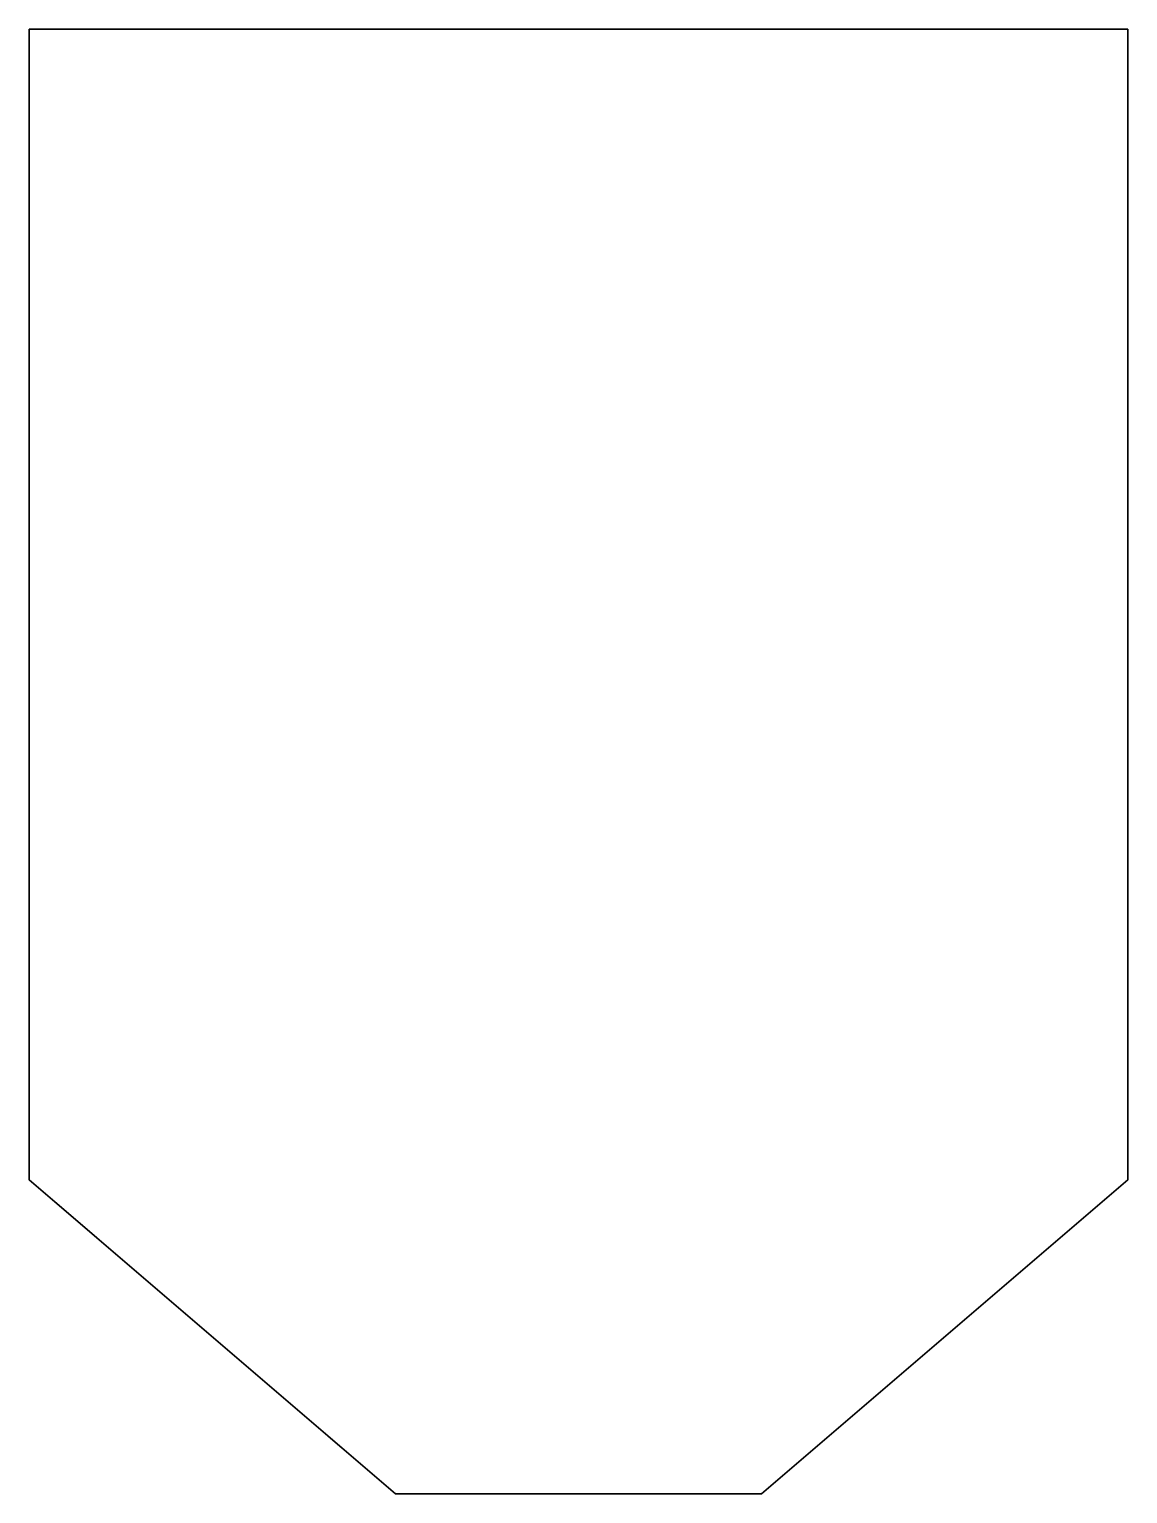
# Model space of a CAD drawing. Extents: x 0 to 21, y -28 to 0.
import ezdxf

# ---------------------------------------------------------------- set-up
doc = ezdxf.new("R2010")
doc.units = 0
doc.linetypes.add('Solid', pattern=[0])

msp = doc.modelspace()

# ---------------------------------------------------------------- linework, layer by layer
at = {"color": 0, "linetype": 'Solid', "lineweight": 35}
msp.add_lwpolyline([(0, 0), (21, 0), (21, -22), (14, -28), (7, -28), (0, -22), (0, 0)], close=True, dxfattribs=at)

doc.saveas('drawing.dxf')
